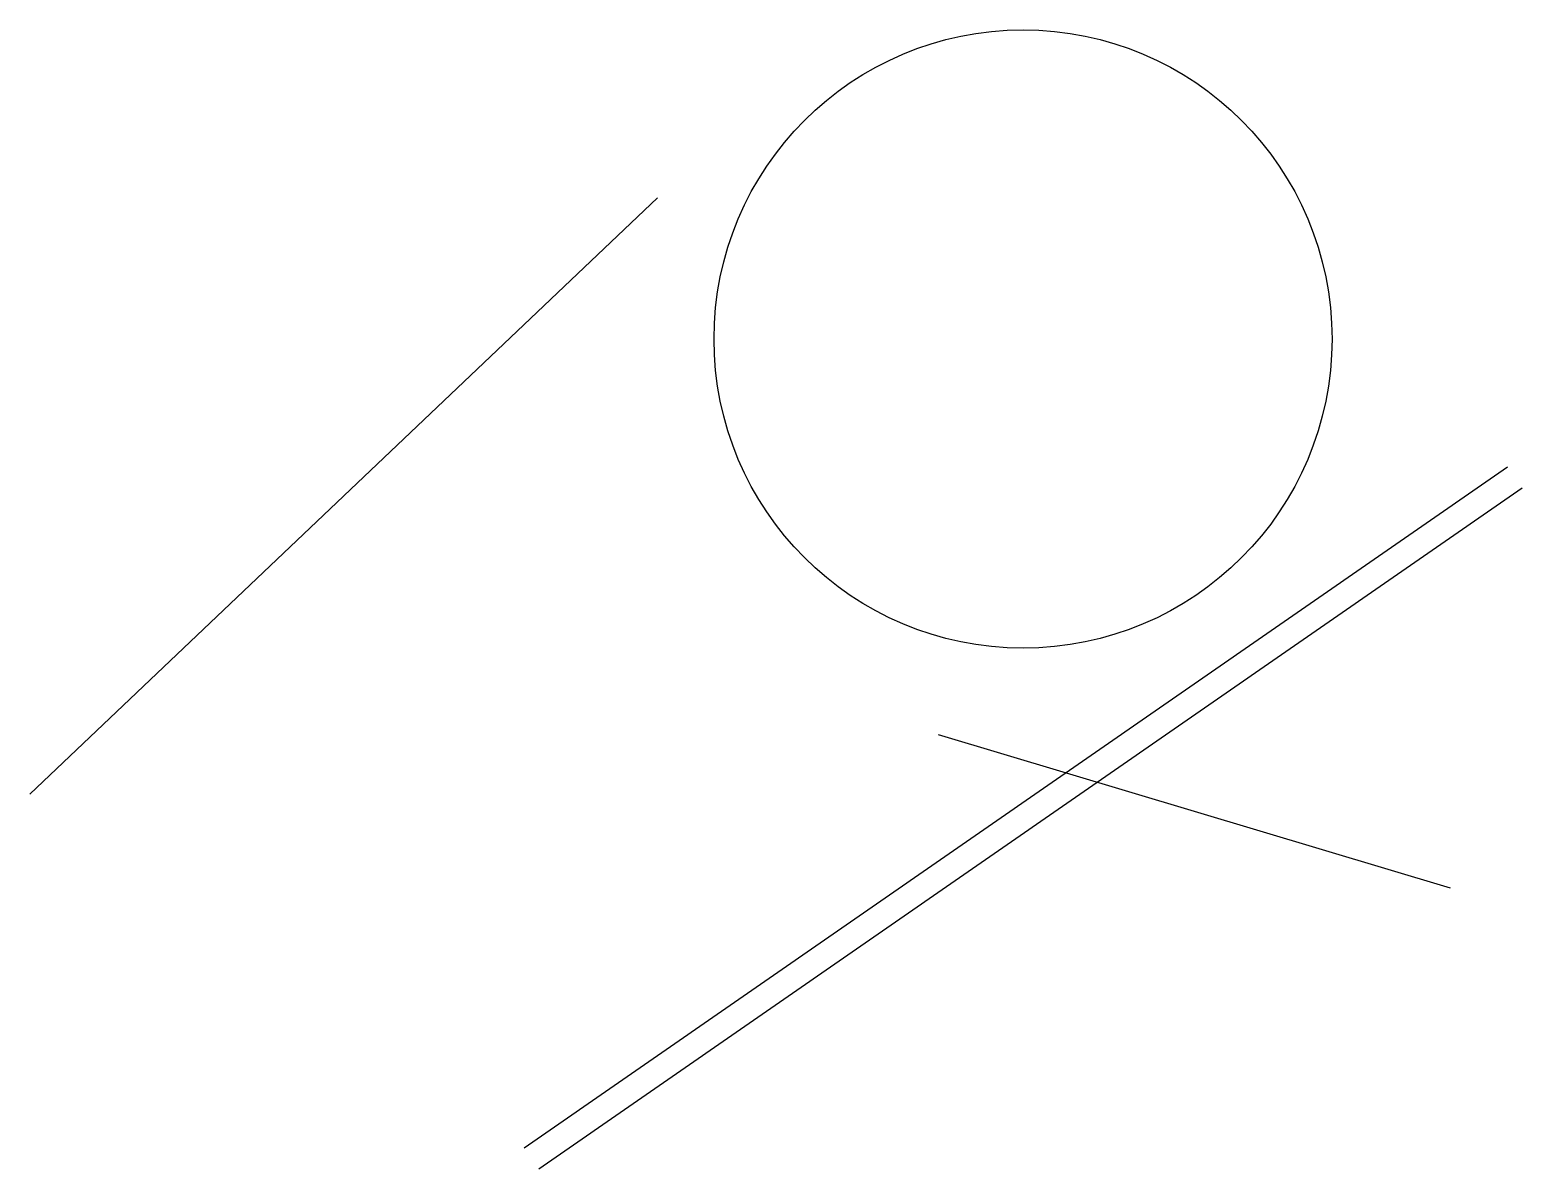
# Model space of a CAD drawing. Units: millimetres at full size, sheet at 1:100. Extents: x -16347 to 12918, y -14082 to 8250.
import ezdxf

# ---------------------------------------------------------------- set-up
doc = ezdxf.new("R2010")
doc.units = ezdxf.units.MM
doc.header["$LTSCALE"] = 100
doc.layers.add('0-0', color=7, linetype='Continuous')

msp = doc.modelspace()

# ---------------------------------------------------------------- linework, layer by layer
at = {"layer": '0-0'}
for p, q in [((-16346.9, -6734.7), (-4040.8, 4959.2)), ((12633.8, -323.6), (-6651.9, -13670.5)), ((12918.4, -734.7), (-6367.3, -14081.6)), ((11510.2, -8571.4), (1469.4, -5571.4))]:
    msp.add_line(p, q, dxfattribs=at)
msp.add_circle((3130.4, 2190), 6060.1, dxfattribs=at)

doc.saveas('drawing.dxf')
